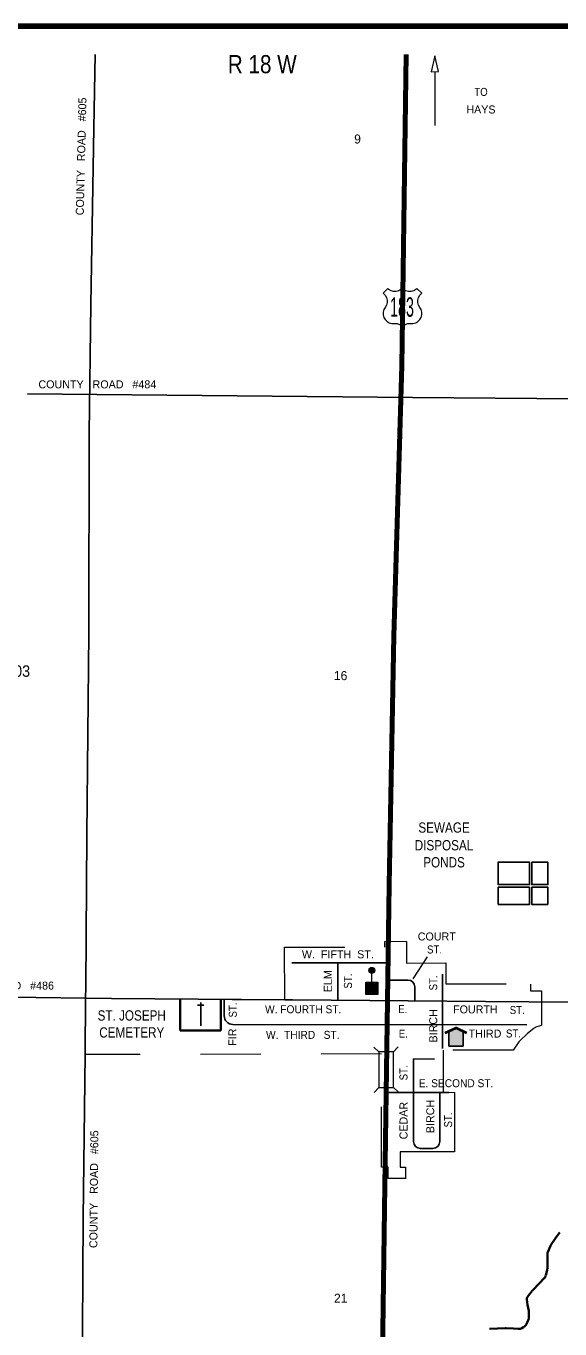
# Model space of a CAD drawing. Extents: x 291.5 to 296, y 2656.25 to 2660.19.
# Drawn here: x 292.846 to 293.73, y 2658.032 to 2660.191 of the extents above; entities that cross this region are included whole.
import ezdxf
from ezdxf.enums import TextEntityAlignment as Align

# ---------------------------------------------------------------- set-up
doc = ezdxf.new("R2010")
doc.units = 0
doc.header["$LTSCALE"] = 0.0061
doc.linetypes.add('DOTTED', pattern=[1.5, 0.3, -1.2])
doc.linetypes.add('LONG_DASHED', pattern=[7.5, 6, -1.5])
for name, color, linetype, lineweight in [('11', 7, 'Continuous', 80), ('14', 7, 'Continuous', 25), ('19', 7, 'Continuous', 13), ('21', 7, 'Continuous', 25), ('25', 7, 'Continuous', 35), ('32', 7, 'DOTTED', 35), ('35', 7, 'Continuous', 13), ('36', 7, 'Continuous', 13), ('4', 7, 'LONG_DASHED', 13), ('48', 7, 'Continuous', 106), ('49', 7, 'Continuous', 13), ('50', 7, 'Continuous', 13), ('51', 7, 'Continuous', 13)]:
    doc.layers.add(name, color=color, linetype=linetype, lineweight=lineweight)
doc.layers.add('45', color=7, linetype='Continuous')
doc.layers.add('46', color=7, linetype='Continuous')

msp = doc.modelspace()

# ---------------------------------------------------------------- hatches: boundary and pattern name
at = {"layer": '36'}
for points in [[(293.418621, 2658.621561, 1), (293.418195, 2658.631362, 1)], [(293.408712, 2658.586364), (293.408712, 2658.606629), (293.42822, 2658.606629), (293.42822, 2658.586364)]]:
    msp.add_hatch(color=256, dxfattribs=at).paths.add_polyline_path(points)
at = {"layer": '51'}
msp.add_hatch(color=256, dxfattribs=at).paths.add_polyline_path([(293.558144, 2658.531061), (293.545833, 2658.525568), (293.545833, 2658.500758), (293.569886, 2658.500758), (293.569886, 2658.525568)])

# ---------------------------------------------------------------- linework, layer by layer
at = {"layer": '11'}
msp.add_lwpolyline([(293.475379, 2660.143939), (293.467803, 2659.62803), (293.454924, 2659.180682), (293.447159, 2658.768182), (293.439205, 2658.230492), (293.432765, 2657.747727), (293.423106, 2657.287121), (293.407008, 2656.77197), (293.400568, 2656.356061)], dxfattribs=at)
at = {"layer": '14'}
for p, q in [((293.286174, 2658.638636), (293.445265, 2658.638636)), ((293.362121, 2658.638636), (293.362121, 2658.576894)), ((293.444886, 2658.610417), (293.47822, 2658.610417)), ((293.535227, 2658.620265), (293.535227, 2658.49697)), ((293.489583, 2658.599053), (293.489583, 2658.575947)), ((292.943371, 2658.486742), (292.944318, 2658.580492)), ((293.173864, 2658.551136), (293.173864, 2658.578409)), ((293.188068, 2658.536932), (293.674811, 2658.535985)), ((293.487311, 2658.479545), (293.487311, 2658.342803)), ((293.487311, 2658.479545), (293.522159, 2658.479167)), ((293.442045, 2658.424242), (293.545833, 2658.424242)), ((293.530871, 2658.424242), (293.530871, 2658.342803)), ((293.498674, 2658.331439), (293.519508, 2658.331439))]:
    msp.add_line(p, q, dxfattribs=at)
for points in [[(292.944318, 2658.580492), (292.944508, 2658.599242), (292.946212, 2658.850379), (292.949621, 2659.185038), (292.950379, 2659.516667), (292.952841, 2659.729735), (292.957955, 2660.022348), (292.960038, 2660.143939)], [(292.847917, 2659.582008), (292.962689, 2659.580871), (293.485985, 2659.575947), (293.760227, 2659.573485), (293.92822, 2659.571591)], [(291.544318, 2658.6), (291.945644, 2658.592235), (292.254924, 2658.588068), (292.615909, 2658.584848), (292.944318, 2658.580492)], [(292.944318, 2658.580492), (292.987311, 2658.579924), (293.274053, 2658.577652)], [(293.274053, 2658.577652), (293.286742, 2658.577462), (293.606629, 2658.575), (293.966667, 2658.57178), (294.286742, 2658.562689), (294.664015, 2658.553788), (295.067424, 2658.54072), (295.332197, 2658.533523)], [(292.932197, 2657.398106), (292.932955, 2657.59053), (292.938826, 2657.935417), (292.94053, 2658.216288), (292.943371, 2658.486742)]]:
    msp.add_lwpolyline(points, dxfattribs=at)
for centre, radius, start, end in [((293.478277, 2658.599008), 0.011364, 0, 90), ((293.188081, 2658.551108), 0.014205, 180, 269.90233), ((293.498752, 2658.342782), 0.011364, 180, 270), ((293.519506, 2658.342782), 0.011364, 270, 0)]:
    msp.add_arc(centre, radius, start, end, dxfattribs=at)
at = {"layer": '19'}
msp.add_lwpolyline([(293.444886, 2659.75625), (293.437311, 2659.748485), (293.440341, 2659.745076), (293.442424, 2659.741667), (293.44375, 2659.737311), (293.44375, 2659.732955), (293.442424, 2659.728598), (293.440341, 2659.725), (293.438258, 2659.721402), (293.437121, 2659.717045), (293.437121, 2659.712689), (293.438258, 2659.708144), (293.440341, 2659.704735), (293.443561, 2659.701515), (293.447159, 2659.699242), (293.451326, 2659.698106), (293.460227, 2659.698106), (293.464394, 2659.69697), (293.467992, 2659.694886), (293.469318, 2659.694129), (293.473674, 2659.69697), (293.477841, 2659.698106), (293.486364, 2659.698106), (293.491098, 2659.699242), (293.494697, 2659.701515), (293.497727, 2659.704735), (293.5, 2659.708144), (293.501136, 2659.712689), (293.501136, 2659.717045), (293.5, 2659.721402), (293.497727, 2659.725), (293.495644, 2659.728598), (293.494318, 2659.732955), (293.494318, 2659.737311), (293.495644, 2659.741667), (293.497727, 2659.745076), (293.501136, 2659.748485), (293.492803, 2659.75625), (293.491477, 2659.754735), (293.487689, 2659.752462), (293.483523, 2659.751326), (293.478977, 2659.751326), (293.474811, 2659.752462), (293.471023, 2659.754735), (293.46875, 2659.75625), (293.466667, 2659.754735), (293.462879, 2659.752462), (293.458902, 2659.751326), (293.454356, 2659.751326), (293.450189, 2659.752462), (293.446591, 2659.754735)], close=True, dxfattribs=at)
at = {"layer": '21'}
for p, q in [((293.42197, 2658.499053), (293.430114, 2658.491288)), ((293.461932, 2658.499432), (293.454167, 2658.491288)), ((293.430114, 2658.432197), (293.422348, 2658.424053)), ((293.454167, 2658.432197), (293.462311, 2658.424432))]:
    msp.add_line(p, q, dxfattribs=at)
at = {"layer": '21', "lineweight": 13}
msp.add_lwpolyline([(293.454167, 2658.432197), (293.454167, 2658.491288), (293.430114, 2658.491288), (293.430114, 2658.432197)], close=True, dxfattribs=at)
at = {"layer": '25'}
for p, q in [((293.710038, 2658.159659), (293.714205, 2658.170076)), ((293.706629, 2658.121023), (293.708712, 2658.129735)), ((293.676136, 2658.085417), (293.683712, 2658.095076)), ((293.674432, 2658.040152), (293.677462, 2658.046591)), ((293.678598, 2658.051326), (293.678598, 2658.059848)), ((293.667045, 2658.033523), (293.669697, 2658.035038))]:
    msp.add_line(p, q, dxfattribs=at)
at = {"layer": '25', "lineweight": 25}
for points in [[(293.627652, 2658.805682), (293.627652, 2658.768561), (293.679545, 2658.768561), (293.679545, 2658.805682), (293.627273, 2658.805682)], [(293.710038, 2658.805682), (293.710038, 2658.768561), (293.683333, 2658.768561), (293.683333, 2658.805682)], [(293.627652, 2658.735795), (293.679545, 2658.735795), (293.679545, 2658.764205), (293.627652, 2658.764205)], [(293.710038, 2658.735795), (293.683333, 2658.735795), (293.683333, 2658.764205), (293.710038, 2658.764205)]]:
    msp.add_lwpolyline(points, close=True, dxfattribs=at)
at = {"layer": '25'}
for points in [[(293.71553, 2658.172348), (293.722727, 2658.182576), (293.728788, 2658.19072)], [(293.709091, 2658.132386), (293.709091, 2658.147917), (293.709091, 2658.155303)], [(293.684659, 2658.096023), (293.696212, 2658.107765), (293.703977, 2658.116098)], [(293.67822, 2658.062121), (293.676136, 2658.072159), (293.674811, 2658.081061)], [(293.613258, 2658.032197), (293.626326, 2658.032765), (293.639205, 2658.033523)], [(293.64053, 2658.033523), (293.652841, 2658.032765), (293.660795, 2658.032197)]]:
    msp.add_lwpolyline(points, dxfattribs=at)
for centre, radius, start, end in [((293.724749, 2658.165753), 0.011364, 144.48364, 157.63576), ((293.737889, 2658.184016), 0.011364, 135.02253, 143.99409), ((293.72047, 2658.155354), 0.011364, 157.63576, 180), ((293.697743, 2658.132427), 0.011364, 345.97436, 0), ((293.695567, 2658.123717), 0.011364, 317.31307, 345.97436), ((293.680483, 2658.081895), 0.005682, 141.36221, 188.12379), ((293.692649, 2658.088014), 0.011364, 135.02255, 141.3622), ((293.66717, 2658.05142), 0.011364, 335.0004, 0), ((293.66717, 2658.059776), 0.011364, 0, 12.0855), ((293.639895, 2658.022218), 0.011364, 86.42084, 93.36911), ((293.661535, 2658.043565), 0.011364, 265.91119, 298.6294), ((293.664181, 2658.045009), 0.011364, 298.62942, 335.0004)]:
    msp.add_arc(centre, radius, start, end, dxfattribs=at)
at = {"layer": '32'}
for p, q in [((293.101136, 2658.578977), (293.100947, 2658.526705)), ((293.168561, 2658.578409), (293.168561, 2658.526705)), ((293.100947, 2658.526705), (293.168561, 2658.526705))]:
    msp.add_line(p, q, dxfattribs=at)
at = {"layer": '32', "linetype": 'Continuous', "lineweight": 25}
for p, q in [((293.129924, 2658.568561), (293.140341, 2658.568561)), ((293.135038, 2658.572917), (293.135038, 2658.534659))]:
    msp.add_line(p, q, dxfattribs=at)
at = {"layer": '35'}
msp.add_line((293.522917, 2660.11572), (293.522917, 2660.026515), dxfattribs=at)
msp.add_lwpolyline([(293.528977, 2660.11572), (293.522917, 2660.142045), (293.516667, 2660.11553)], close=True, dxfattribs=at)
at = {"layer": '36'}
msp.add_line((293.418561, 2658.606061), (293.418561, 2658.62178), dxfattribs=at)
msp.add_lwpolyline([(293.408712, 2658.586364), (293.408712, 2658.606629), (293.42822, 2658.606629), (293.42822, 2658.586364)], close=True, dxfattribs=at)
msp.add_circle((293.418408, 2658.626461), 0.004905, dxfattribs=at)
at = {"layer": '4'}
for points in [[(292.944318, 2658.580492), (292.987311, 2658.579924), (293.274053, 2658.577652), (293.273864, 2658.664583), (293.439773, 2658.664773), (293.439773, 2658.674432), (293.475758, 2658.674621)], [(293.475758, 2658.674242), (293.475758, 2658.638447), (293.540909, 2658.638636), (293.540909, 2658.604167), (293.681061, 2658.603788), (293.681061, 2658.592424), (293.699242, 2658.592424), (293.699242, 2658.535417)], [(293.43447, 2658.487879), (292.943371, 2658.486742), (292.944318, 2658.580492)], [(293.699242, 2658.535417), (293.698674, 2658.535227), (293.689962, 2658.532008), (293.689394, 2658.531629), (293.688826, 2658.531439), (293.688258, 2658.531061), (293.6875, 2658.530682), (293.686932, 2658.530114), (293.676326, 2658.521591), (293.663447, 2658.509848)], [(293.663447, 2658.509848), (293.661932, 2658.507955), (293.652652, 2658.494318), (293.536553, 2658.494318), (293.536553, 2658.424242), (293.555492, 2658.424432)], [(293.474053, 2658.28125), (293.445644, 2658.28125), (293.445644, 2658.300189), (293.43447, 2658.300189), (293.43447, 2658.487879)], [(293.555492, 2658.424242), (293.555492, 2658.325758), (293.465152, 2658.325758), (293.465341, 2658.300189), (293.474053, 2658.300189), (293.474053, 2658.281061)]]:
    msp.add_lwpolyline(points, dxfattribs=at)
at = {"layer": '48'}
msp.add_lwpolyline([(291.49697, 2656.308712), (291.49697, 2660.191288), (295.379545, 2660.191288), (295.379545, 2656.308712)], close=True, dxfattribs=at)
at = {"layer": '49'}
msp.add_line((293.510227, 2658.649053), (293.486553, 2658.6125), dxfattribs=at)
at = {"layer": '50', "lineweight": 40}
msp.add_lwpolyline([(293.539962, 2658.523106), (293.557955, 2658.531061), (293.575, 2658.523106)], dxfattribs=at)
at = {"layer": '50'}
for points in [[(293.549621, 2658.500758), (293.545644, 2658.500758), (293.545644, 2658.525568)], [(293.569697, 2658.525568), (293.569697, 2658.500758), (293.549432, 2658.500758)]]:
    msp.add_lwpolyline(points, dxfattribs=at)
at = {"layer": '51'}
msp.add_lwpolyline([(293.558144, 2658.531061), (293.545833, 2658.525568), (293.545833, 2658.500758), (293.569886, 2658.500758), (293.569886, 2658.525568)], close=True, dxfattribs=at)

# ---------------------------------------------------------------- texts
at = {"layer": '19', "width": 0.55}
msp.add_text('183', height=0.0322, dxfattribs=at).set_placement((293.468371, 2659.709659), align=Align.CENTER)
at = {"layer": '25', "width": 0.85}
for s, p in [('SEWAGE', (293.537973, 2658.854545)), ('DISPOSAL', (293.537879, 2658.825189)), ('PONDS', (293.537973, 2658.79697))]:
    msp.add_text(s, height=0.01705, dxfattribs=at).set_placement(p, align=Align.CENTER)
at = {"layer": '32', "width": 0.85}
for s, p in [('ST. JOSEPH', (293.020739, 2658.543182)), ('CEMETERY', (293.020833, 2658.514962))]:
    msp.add_text(s, height=0.01705, dxfattribs=at).set_placement(p, align=Align.CENTER)
at = {"layer": '35', "width": 0.9}
msp.add_text('TO', height=0.01326, dxfattribs=at).set_placement((293.599148, 2660.075568), align=Align.CENTER)
at = {"layer": '35'}
msp.add_text('HAYS', height=0.01326, dxfattribs=at).set_placement((293.599053, 2660.046402), align=Align.CENTER)
at = {"layer": '45'}
for s, p in [('9', (293.394697, 2659.996591)), ('16', (293.366667, 2659.107386)), ('21', (293.366856, 2658.075568))]:
    msp.add_text(s, height=0.01496, dxfattribs=at).set_placement(p, align=Align.CENTER)
at = {"layer": '46', "width": 0.85}
msp.add_text('R 18 W', height=0.03011, dxfattribs=at).set_placement((293.236932, 2660.113068), align=Align.CENTER)
at = {"layer": '49'}
for s, rotation, p in [('COUNTY   ROAD   #605', 88.648, (292.94354, 2659.975128)), ('ELM', 90, (293.352083, 2658.608428)), ('BIRCH', 90, (293.526705, 2658.53447)), ('FIR', 90, (293.194129, 2658.51572)), ('BIRCH', 90, (293.52178, 2658.38428)), ('CEDAR', 90, (293.477462, 2658.377367)), ('COUNTY   ROAD   #605', 89.504, (292.964651, 2658.263674))]:
    msp.add_text(s, height=0.01326, rotation=rotation, dxfattribs=at).set_placement(p, align=Align.CENTER)
for s, p in [('COUNTY   ROAD   #484', (292.963826, 2659.590909)), ('COURT', (293.525947, 2658.675947)), ('W.  FIFTH  ST.', (293.362121, 2658.646402)), ('COUNTY   ROAD   #486', (292.794413, 2658.594508)), ('FOURTH', (293.589867, 2658.555114)), ('THIRD', (293.605871, 2658.514962))]:
    msp.add_text(s, height=0.01326, dxfattribs=at).set_placement(p, align=Align.CENTER)
for s, width, p in [('ST.', 0.9, (293.522254, 2658.654356)), ('W. FOURTH ST.', 0.95, (293.304735, 2658.555303)), ('E.', 0.9, (293.469697, 2658.555492)), ('ST.', 0.9, (293.659186, 2658.553977)), ('W.  THIRD   ST.', 0.95, (293.303977, 2658.512879)), ('E.', 0.9, (293.470455, 2658.514773)), ('ST.', 0.9, (293.652936, 2658.515152)), ('E. SECOND ST.', 0.95, (293.55786, 2658.432765))]:
    msp.add_text(s, height=0.01326, dxfattribs=dict(at, width=width)).set_placement(p, align=Align.CENTER)
at = {"layer": '49', "width": 0.9}
for p in [(293.385417, 2658.608617), (293.526705, 2658.605587), (293.194697, 2658.560701), (293.477462, 2658.456534), (293.551326, 2658.378504)]:
    msp.add_text('ST.', height=0.01326, rotation=90, dxfattribs=at).set_placement(p, align=Align.CENTER)
at = {"layer": '51', "width": 0.95}
msp.add_text('CERTIFIED TO SECRETARY OF STATE, 7/1/2003', height=0.0189, dxfattribs=at).set_placement((292.301515, 2659.112879))

doc.saveas('drawing.dxf')
